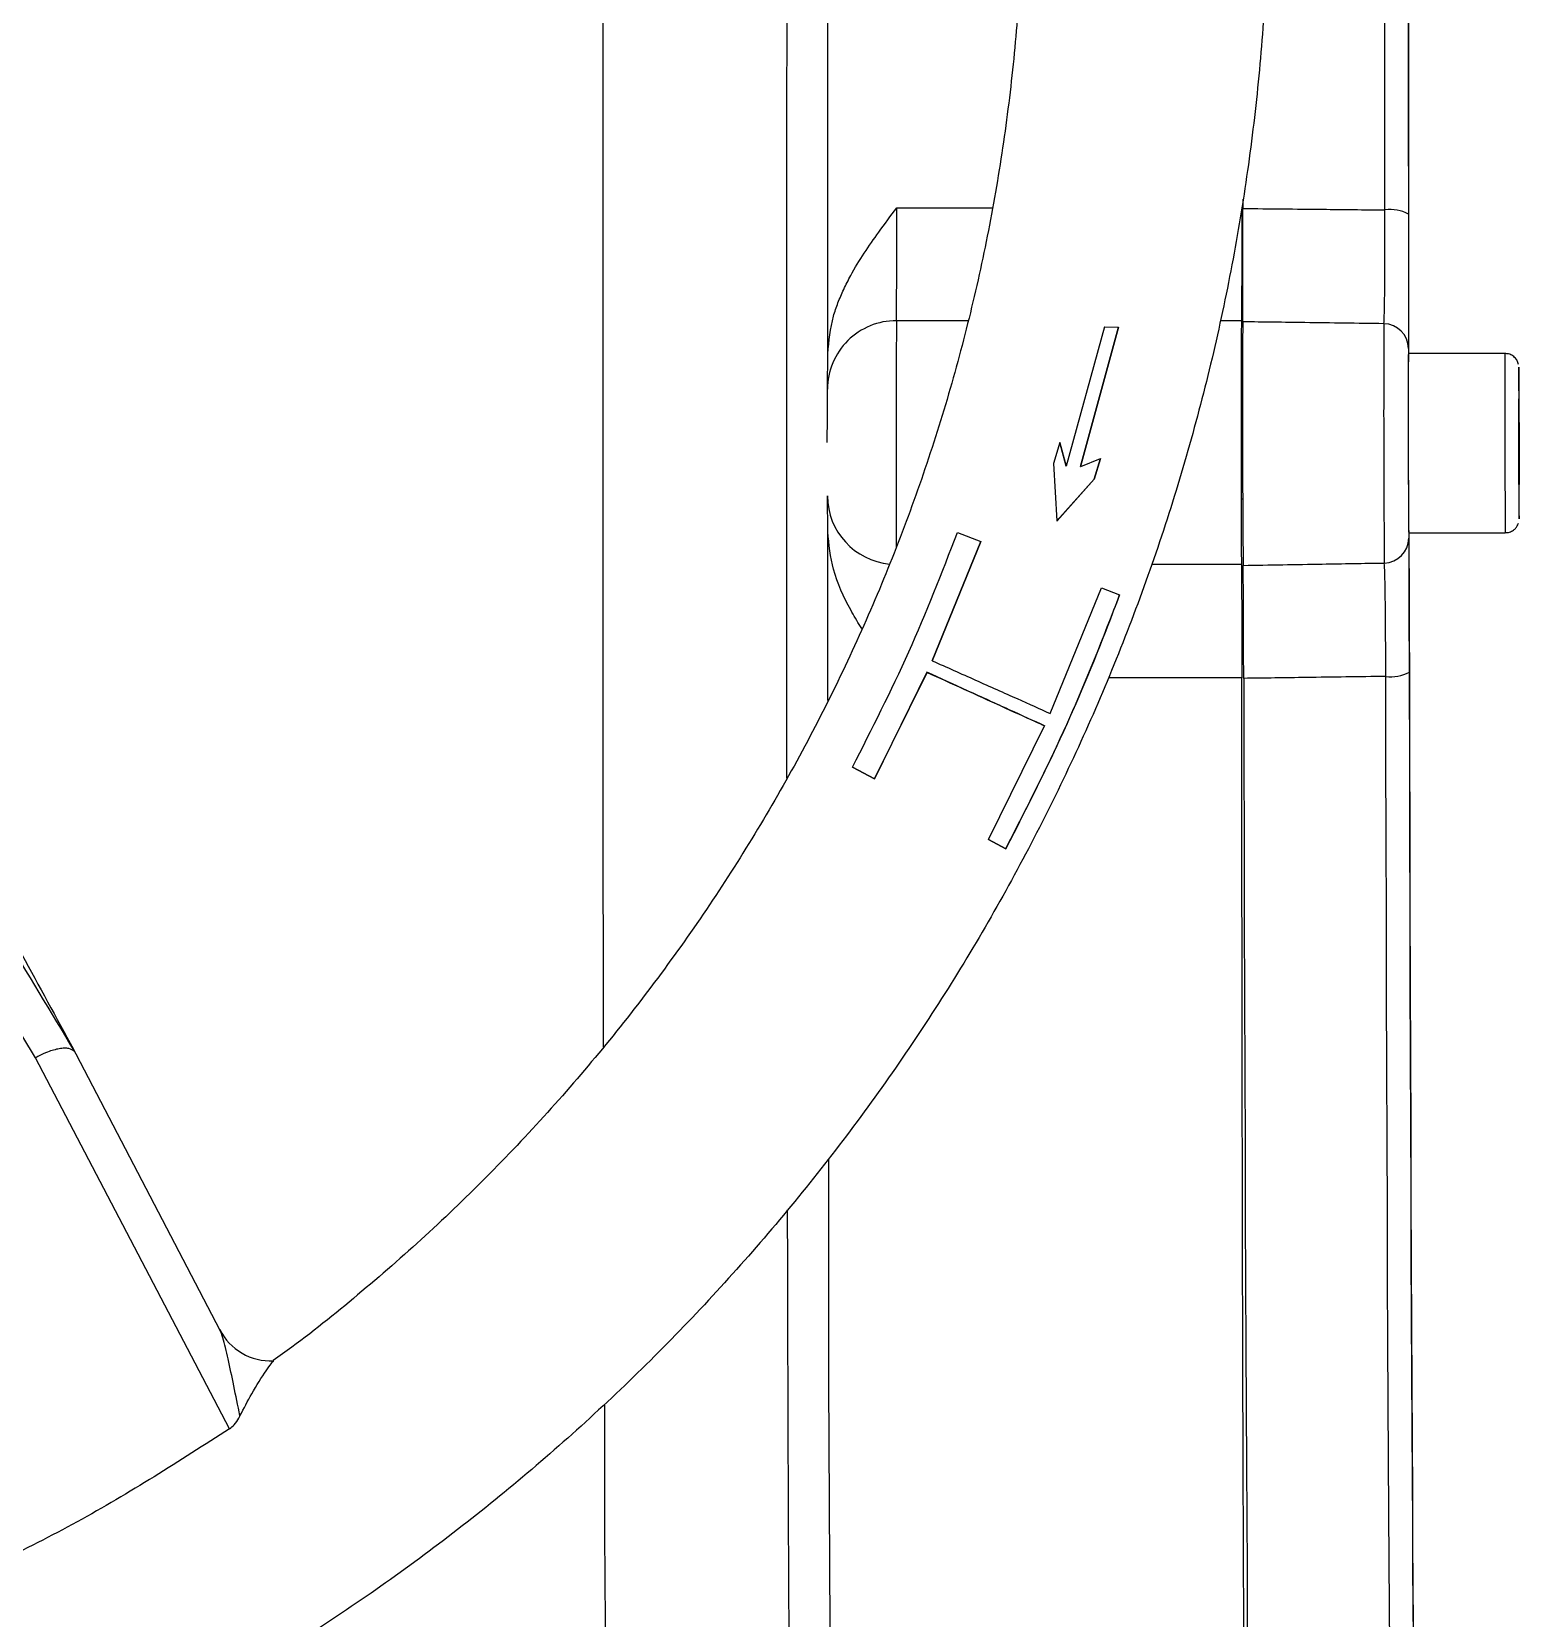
# Model space of a CAD drawing. Header units: millimetres. Extents: x 2312 to 3992, y 755 to 1943.
# Drawn here: x 2964.6 to 3072.4, y 987.7 to 1102.7 of the extents above; entities that cross this region are included whole.
import ezdxf

# ---------------------------------------------------------------- set-up
doc = ezdxf.new("R2010")
doc.units = ezdxf.units.MM

msp = doc.modelspace()

# ---------------------------------------------------------------- linework, layer by layer
at = {"color": 7, "linetype": 'Continuous', "lineweight": 25}
for p, q in [((3052.334, 1090.556), (3052.335, 1089.887)), ((3027.255, 1089.939), (3034.172, 1089.939)), ((3032.437, 1081.754), (3027.228, 1081.754)), ((3042.304, 1081.318), (3039.533, 1071.219)), ((3043.308, 1081.295), (3040.556, 1071.195)), ((3040.56, 1071.193), (3043.312, 1081.293)), ((3042.304, 1081.318), (3043.308, 1081.295)), ((3043.308, 1081.295), (3043.312, 1081.293)), ((3052.228, 1081.754), (3050.701, 1081.754)), ((3071.329, 1079.382), (3064.329, 1079.369)), ((3052.228, 1076.72), (3052.231, 1076.922)), ((3052.308, 1076.849), (3052.23, 1076.849)), ((3072.329, 1075.878), (3072.34, 1075.889)), ((3072.329, 1072.872), (3072.329, 1075.878)), ((3072.34, 1075.889), (3072.351, 1072.894)), ((3039.064, 1072.917), (3038.603, 1071.414)), ((3039.533, 1071.219), (3039.064, 1072.917)), ((3039.064, 1072.917), (3039.069, 1072.914)), ((3039.069, 1072.914), (3039.538, 1071.216)), ((3040.589, 1071.195), (3042.021, 1071.778)), ((3042.021, 1071.778), (3041.556, 1070.271)), ((3041.559, 1070.269), (3042.025, 1071.776)), ((3042.021, 1071.778), (3042.025, 1071.776)), ((3072.329, 1072.894), (3072.351, 1072.894)), ((3072.34, 1069.878), (3072.329, 1072.872)), ((3072.351, 1072.894), (3072.351, 1069.889)), ((3038.603, 1071.414), (3038.86, 1067.248)), ((3040.556, 1071.195), (3040.589, 1071.195)), ((3038.86, 1067.248), (3041.556, 1070.271)), ((3041.559, 1070.269), (3038.865, 1067.245)), ((3041.556, 1070.271), (3041.559, 1070.269)), ((3072.351, 1069.889), (3072.34, 1069.878)), ((3072.34, 1069.889), (3072.351, 1069.889)), ((3052.23, 1068.849), (3052.322, 1068.849)), ((3038.86, 1067.248), (3038.865, 1067.245)), ((3031.647, 1066.391), (3033.335, 1065.744)), ((3064.351, 1066.37), (3071.351, 1066.382)), ((3033.335, 1065.744), (3029.818, 1057.11)), ((3029.824, 1057.107), (3033.341, 1065.74)), ((3033.335, 1065.744), (3033.341, 1065.74)), ((3045.706, 1064.096), (3052.228, 1064.096)), ((3038.372, 1053.285), (3042.084, 1062.384)), ((3042.084, 1062.384), (3043.4, 1061.878)), ((3043.4, 1061.878), (3043.403, 1061.876)), ((3029.439, 1056.271), (3025.634, 1048.548)), ((3025.64, 1048.545), (3029.445, 1056.267)), ((3029.439, 1056.271), (3029.445, 1056.267)), ((3052.255, 1055.879), (3042.601, 1055.879)), ((3033.908, 1044.148), (3037.968, 1052.389)), ((3025.634, 1048.548), (3024.037, 1049.397)), ((3024.037, 1049.397), (3024.044, 1049.393)), ((3024.044, 1049.393), (3025.64, 1048.545)), ((2964.836, 1028.315), (2953.165, 1047.645)), ((3025.634, 1048.548), (3025.64, 1048.545)), ((3035.152, 1043.486), (3033.908, 1044.148)), ((3033.908, 1044.148), (3033.911, 1044.146)), ((3033.911, 1044.146), (3035.155, 1043.484)), ((3035.152, 1043.486), (3035.155, 1043.484)), ((2978.897, 1001.442), (2964.836, 1028.315)), ((2978.222, 1008.568), (2967.482, 1029.147))]:
    msp.add_line(p, q, dxfattribs=at)
at = {"color": 7, "linetype": 'Continuous', "lineweight": 25, "flags": 128}
for points in [[(3062.631, 1089.783), (3062.624, 1095.686), (3062.619, 1101.503), (3062.615, 1107.213), (3062.613, 1112.795), (3062.612, 1118.227), (3062.612, 1123.49), (3062.614, 1128.564), (3062.616, 1133.429), (3062.62, 1138.067), (3062.626, 1142.461), (3062.633, 1146.594), (3062.641, 1150.451), (3062.65, 1154.018), (3062.66, 1157.281), (3062.671, 1160.227), (3062.684, 1162.846), (3062.698, 1165.128), (3062.712, 1167.065), (3062.728, 1168.648), (3062.744, 1169.872)], [(3064.454, 1168.105), (3064.438, 1166.903), (3064.423, 1165.348), (3064.408, 1163.448), (3064.395, 1161.207), (3064.383, 1158.636), (3064.371, 1155.743), (3064.361, 1152.54), (3064.352, 1149.039), (3064.344, 1145.252), (3064.338, 1141.194), (3064.333, 1136.881), (3064.329, 1132.327), (3064.326, 1127.551), (3064.324, 1122.57), (3064.324, 1117.404), (3064.325, 1112.071), (3064.328, 1106.591), (3064.331, 1100.985), (3064.336, 1095.274), (3064.343, 1089.479)], [(3022.251, 1079.361), (3022.253, 1085.274), (3022.256, 1091.142), (3022.26, 1096.943), (3022.265, 1102.657), (3022.271, 1108.263)], [(3064.362, 1079.37), (3064.355, 1084.404), (3064.348, 1090.112), (3064.342, 1095.756), (3064.337, 1101.316), (3064.334, 1106.77)], [(3006.003, 1029.12), (3006, 1030.709), (3005.993, 1036.014), (3005.986, 1041.456), (3005.981, 1047.014), (3005.976, 1052.668), (3005.973, 1058.396), (3005.971, 1064.178), (3005.969, 1069.992), (3005.969, 1075.815), (3005.971, 1081.628), (3005.973, 1087.407), (3005.976, 1093.131), (3005.981, 1098.78), (3005.986, 1104.331)], [(3072.331, 1078.383), (3072.331, 1078.383), (3072.329, 1078.34)], [(3072.343, 1067.676), (3072.345, 1067.566), (3072.35, 1067.383), (3072.35, 1067.384)], [(3022.256, 1054.227), (3022.256, 1054.675), (3022.253, 1060.546), (3022.251, 1066.461)], [(3064.7, 986.205), (3064.68, 988.669), (3064.659, 991.448), (3064.638, 994.529), (3064.618, 997.902), (3064.598, 1001.555), (3064.578, 1005.474), (3064.558, 1009.644), (3064.539, 1014.049), (3064.52, 1018.674), (3064.501, 1023.501), (3064.484, 1028.512), (3064.467, 1033.689), (3064.451, 1039.012), (3064.435, 1044.461), (3064.421, 1050.017), (3064.407, 1055.658), (3064.395, 1061.363), (3064.385, 1066.37)], [(3052.393, 1055.831), (3052.407, 1049.902), (3052.422, 1044.06), (3052.438, 1038.327), (3052.455, 1032.724), (3052.473, 1027.271), (3052.491, 1021.99), (3052.51, 1016.9), (3052.53, 1012.02), (3052.55, 1007.369), (3052.571, 1002.963), (3052.592, 998.821), (3052.613, 994.956), (3052.635, 991.383), (3052.656, 988.117), (3052.678, 985.169), (3052.7, 982.55), (3052.721, 980.269), (3052.743, 978.337), (3052.764, 976.759), (3052.785, 975.542)], [(3063.078, 976.086), (3063.057, 977.296), (3063.036, 978.864), (3063.015, 980.786), (3062.994, 983.054), (3062.972, 985.659), (3062.951, 988.592), (3062.929, 991.841), (3062.908, 995.396), (3062.886, 999.241), (3062.866, 1003.363), (3062.845, 1007.747), (3062.825, 1012.375), (3062.805, 1017.231), (3062.786, 1022.296), (3062.768, 1027.551), (3062.751, 1032.977), (3062.734, 1038.553), (3062.718, 1044.258), (3062.703, 1050.071), (3062.689, 1055.971)], [(3064.4, 1056.285), (3064.413, 1050.493), (3064.428, 1044.787), (3064.444, 1039.185), (3064.46, 1033.711), (3064.477, 1028.385), (3064.495, 1023.225), (3064.514, 1018.253), (3064.533, 1013.486), (3064.553, 1008.942), (3064.573, 1004.639), (3064.594, 1000.592), (3064.614, 996.817), (3064.636, 993.328), (3064.657, 990.137), (3064.678, 987.258), (3064.699, 984.7), (3064.72, 982.474), (3064.741, 980.587), (3064.762, 979.048), (3064.782, 977.86)]]:
    msp.add_lwpolyline(points, dxfattribs=at)
at = {"color": 7, "linetype": 'Continuous', "lineweight": 25}
for centre, radius, start, end in [((2200.35, 1088.582), 826.907, 359.526892, 0.093986), ((3063.031, 1087.066), 2.746, 61.48465, 98.39056), ((3027.209, 1076.776), 4.979, 89.77597, 179.80447), ((4590.847, 1072.483), 1563.646, 179.660289, 180.260607), ((4330.705, 1075.05), 1278.4, 179.703166, 180.494281), ((4267.592, 1074.942), 1205.056, 179.686326, 180.511121), ((3062.53, 1079.743), 1.796, 0.24535, 89.2279), ((3485.692, 1075.513), 421.381, 179.47558, 180.36219), ((4044.029, 1074.557), 979.717, 179.696262, 180.501185), ((3492.719, 1075.525), 421.408, 179.47562, 180.36216), ((3604.394, 1075.047), 532.076, 179.64533, 180.23482), ((2353.75, 1071.639), 718.612, 359.660754, 0.537672), ((3636.99, 1072.4), 572.67, 179.95509, 180.60338), ((3644.205, 1072.413), 572.885, 179.95517, 180.60321), ((3812.924, 1073.218), 740.602, 180.02721, 180.428734), ((3027.204, 1069.071), 4.974, 180.19282, 264.65219), ((3062.553, 1065.988), 1.797, 270.97601, 359.95892), ((3063.08, 1058.656), 2.714, 261.71645, 299.09507), ((6569.684, 1015.941), 3547.391, 179.918401, 180.678258), ((2981.893, 1010.511), 4.155, 206.93327, 272.66986), ((4232.542, 999.948), 1226.482, 179.84967, 181.060798)]:
    msp.add_arc(centre, radius, start, end, dxfattribs=at)
for points, knots in [([(3054.141, 1110.538), (3054.16, 1111.788), (3054.214, 1115.346), (3054.058, 1121.211), (3053.573, 1128.116), (3052.77, 1134.992), (3051.655, 1141.824), (3050.229, 1148.598), (3048.496, 1155.3), (3046.458, 1161.916), (3044.121, 1168.432), (3041.489, 1174.835), (3038.567, 1181.11), (3035.362, 1187.246), (3031.88, 1193.23), (3028.129, 1199.048), (3024.117, 1204.689), (3019.851, 1210.141), (3015.341, 1215.392), (3010.595, 1220.433), (3005.625, 1225.251), (3000.44, 1229.838), (2995.051, 1234.183), (2989.47, 1238.278), (2983.707, 1242.114), (2977.775, 1245.683), (2971.687, 1248.977), (2965.455, 1251.99), (2959.091, 1254.716), (2952.61, 1257.149), (2946.025, 1259.283), (2939.349, 1261.114), (2932.596, 1262.639), (2925.781, 1263.854), (2918.918, 1264.757), (2912.021, 1265.346), (2905.103, 1265.619), (2898.181, 1265.577), (2891.268, 1265.218), (2884.378, 1264.545), (2877.526, 1263.558), (2870.726, 1262.259), (2863.993, 1260.651), (2857.34, 1258.738), (2850.782, 1256.523), (2844.331, 1254.011), (2838.002, 1251.207), (2831.807, 1248.117), (2825.759, 1244.748), (2819.872, 1241.106), (2814.157, 1237.2), (2808.626, 1233.037), (2803.291, 1228.626), (2798.163, 1223.976), (2793.252, 1219.096), (2788.569, 1213.998), (2784.124, 1208.691), (2779.925, 1203.187), (2775.982, 1197.497), (2772.303, 1191.634), (2768.895, 1185.608), (2765.765, 1179.433), (2762.921, 1173.122), (2760.368, 1166.687), (2758.111, 1160.143), (2756.154, 1153.503), (2754.503, 1146.78), (2753.161, 1139.989), (2752.13, 1133.143), (2751.412, 1126.258), (2751.009, 1119.347), (2750.922, 1112.425), (2751.151, 1105.506), (2751.695, 1098.605), (2752.554, 1091.736), (2753.726, 1084.913), (2755.207, 1078.151), (2756.995, 1071.464), (2759.087, 1064.865), (2761.478, 1058.368), (2764.163, 1051.987), (2767.136, 1045.736), (2770.391, 1039.626), (2773.922, 1033.672), (2777.721, 1027.885), (2781.78, 1022.277), (2786.09, 1016.86), (2790.643, 1011.646), (2795.43, 1006.645), (2800.44, 1001.867), (2805.662, 997.323), (2811.086, 993.022), (2816.702, 988.973), (2822.495, 985.185), (2828.456, 981.665), (2834.571, 978.421), (2840.828, 975.459), (2847.214, 972.785), (2853.715, 970.406), (2860.317, 968.326), (2867.008, 966.55), (2873.773, 965.08), (2880.598, 963.921), (2887.468, 963.075), (2894.37, 962.543), (2901.29, 962.326), (2908.211, 962.426), (2915.122, 962.841), (2922.005, 963.571), (2928.849, 964.614), (2935.638, 965.969), (2942.358, 967.632), (2948.994, 969.6), (2955.535, 971.869), (2961.965, 974.434), (2968.271, 977.289), (2974.44, 980.43), (2980.459, 983.849), (2986.317, 987.538), (2991.999, 991.492), (2997.496, 995.7), (3002.795, 1000.155), (3007.884, 1004.847), (3012.755, 1009.767), (3017.396, 1014.903), (3021.797, 1020.246), (3025.951, 1025.785), (3029.847, 1031.507), (3033.478, 1037.4), (3036.836, 1043.454), (3039.915, 1049.654), (3042.707, 1055.989), (3045.208, 1062.444), (3047.411, 1069.007), (3049.312, 1075.663), (3050.908, 1082.399), (3052.195, 1089.201), (3053.17, 1096.055), (3053.818, 1102.825), (3054.069, 1107.659), (3054.132, 1110.191), (3054.141, 1110.538)], [0, 0, 0, 0, 0.00394, 0.0112049, 0.0184702, 0.0257355, 0.0330008, 0.0402662, 0.0475315, 0.0547968, 0.0620622, 0.0693275, 0.0765928, 0.0838581, 0.0911235, 0.0983888, 0.1056541, 0.1129194, 0.1201848, 0.1274501, 0.1347154, 0.1419807, 0.1492461, 0.1565114, 0.1637767, 0.171042, 0.1783074, 0.1855727, 0.192838, 0.2001033, 0.2073687, 0.214634, 0.2218993, 0.2291646, 0.2364299, 0.2436953, 0.2509606, 0.2582259, 0.2654913, 0.2727566, 0.2800219, 0.2872872, 0.2945526, 0.3018179, 0.3090832, 0.3163485, 0.3236139, 0.3308792, 0.3381445, 0.3454098, 0.3526752, 0.3599405, 0.3672058, 0.3744712, 0.3817365, 0.3890018, 0.3962671, 0.4035325, 0.4107978, 0.4180631, 0.4253284, 0.4325938, 0.4398591, 0.4471244, 0.4543898, 0.4616551, 0.4689204, 0.4761857, 0.4834511, 0.4907164, 0.4979817, 0.5052471, 0.5125124, 0.5197777, 0.527043, 0.5343084, 0.5415737, 0.548839, 0.5561043, 0.5633697, 0.570635, 0.5779003, 0.5851657, 0.592431, 0.5996963, 0.6069616, 0.614227, 0.6214923, 0.6287576, 0.6360229, 0.6432883, 0.6505536, 0.6578189, 0.6650842, 0.6723496, 0.6796149, 0.6868802, 0.6941455, 0.7014109, 0.7086762, 0.7159415, 0.7232068, 0.7304721, 0.7377375, 0.7450028, 0.7522681, 0.7595334, 0.7667988, 0.7740641, 0.7813294, 0.7885948, 0.7958601, 0.8031254, 0.8103907, 0.8176561, 0.8249214, 0.8321867, 0.839452, 0.8467174, 0.8539827, 0.861248, 0.8685133, 0.8757787, 0.883044, 0.8903093, 0.8975747, 0.90484, 0.9121053, 0.9193706, 0.926636, 0.9339013, 0.9411666, 0.948432, 0.9556973, 0.9629626, 0.9702279, 0.9774933, 0.9847586, 0.9920239, 0.9989071, 1, 1, 1, 1]), ([(3019.551, 1168.598), (3019.55, 1168.602), (3019.538, 1168.626), (3019.516, 1167.723), (3019.487, 1165.883), (3019.458, 1163.074), (3019.431, 1159.428), (3019.405, 1154.886), (3019.379, 1149.422), (3019.355, 1143.066), (3019.334, 1135.874), (3019.314, 1127.963), (3019.297, 1119.449), (3019.284, 1110.463), (3019.273, 1101.181), (3019.265, 1091.753), (3019.261, 1082.321), (3019.26, 1076.025), (3019.26, 1072.906)], [0, 0, 0, 0, 0.010499, 0.0763227, 0.1410552, 0.2046164, 0.2681744, 0.332907, 0.3987338, 0.4661596, 0.5340485, 0.6023082, 0.6705646, 0.7384535, 0.8058826, 0.8717063, 0.9364396, 1, 1, 1, 1]), ([(3036.346, 1110.942), (3036.312, 1109.838), (3036.214, 1106.569), (3035.813, 1101.143), (3035.036, 1094.686), (3033.941, 1088.275), (3032.538, 1081.924), (3030.827, 1075.649), (3028.814, 1069.465), (3026.503, 1063.386), (3023.899, 1057.426), (3021.009, 1051.599), (3017.839, 1045.92), (3014.397, 1040.402), (3010.691, 1035.057), (3006.73, 1029.899), (3002.523, 1024.939), (2998.079, 1020.19), (2993.414, 1015.658), (2988.519, 1011.377), (2984.729, 1008.285), (2982.516, 1006.705), (2982.066, 1006.383)], [0, 0, 0, 0, 0.0271509, 0.0804393, 0.1337317, 0.187024, 0.2403163, 0.2936087, 0.346901, 0.4001933, 0.4534856, 0.506778, 0.5600703, 0.6133626, 0.6666549, 0.7199473, 0.7732396, 0.8265319, 0.8798242, 0.9331166, 0.9864089, 1, 1, 1, 1]), ([(3022.251, 1079.361), (3022.336, 1080.282), (3022.453, 1081.541), (3022.988, 1083.064), (3023.404, 1084.047), (3024.024, 1085.264), (3024.869, 1086.65), (3026.005, 1088.275), (3026.814, 1089.352), (3027.255, 1089.939)], [0, 0, 0, 0, 0.2309075, 0.3156551, 0.4051151, 0.4997308, 0.6595094, 0.8142552, 1, 1, 1, 1]), ([(3052.322, 1081.673), (3052.325, 1081.901), (3052.33, 1082.356), (3052.335, 1084.238), (3052.337, 1086.785), (3052.336, 1088.852), (3052.335, 1089.887)], [0, 0, 0, 0, 0.2500652, 0.4994456, 0.7493864, 1, 1, 1, 1]), ([(3052.335, 1089.887), (3054.257, 1089.868), (3057.689, 1089.835), (3061.121, 1089.799), (3062.631, 1089.783)], [0, 0, 0, 0, 0.56, 1, 1, 1, 1]), ([(3062.554, 1081.539), (3062.566, 1081.745), (3062.591, 1082.157), (3062.617, 1084.034), (3062.633, 1086.618), (3062.631, 1088.728), (3062.631, 1089.783)], [0, 0, 0, 0, 0.2498556, 0.4996698, 0.7497111, 1, 1, 1, 1]), ([(3064.343, 1089.479), (3064.343, 1088.545), (3064.345, 1086.681), (3064.345, 1084.196), (3064.342, 1082.032), (3064.336, 1080.353), (3064.329, 1079.951), (3064.326, 1079.75)], [0, 0, 0, 0, 0.1872812, 0.3736777, 0.5607984, 0.7799545, 1, 1, 1, 1]), ([(3062.554, 1081.539), (3060.644, 1081.565), (3057.233, 1081.61), (3053.822, 1081.654), (3052.322, 1081.673)], [0, 0, 0, 0, 0.56, 1, 1, 1, 1]), ([(3072.31, 1078.577), (3072.298, 1078.628), (3072.265, 1078.766), (3072.138, 1078.998), (3071.908, 1079.219), (3071.621, 1079.364), (3071.418, 1079.367), (3071.331, 1079.368)], [0, 0, 0, 0, 0.1179433, 0.3237247, 0.5604872, 0.8110036, 1, 1, 1, 1]), ([(3022.219, 1072.93), (3022.219, 1073.384), (3022.22, 1074.324), (3022.222, 1075.561), (3022.226, 1076.479), (3022.229, 1076.691), (3022.23, 1076.793)], [0, 0, 0, 0, 0.2416654, 0.5, 0.7583346, 1, 1, 1, 1]), ([(3019.26, 1072.906), (3019.26, 1069.789), (3019.261, 1063.496), (3019.264, 1055.345), (3019.269, 1050.434), (3019.27, 1048.593)], [0, 0, 0, 0, 0.3803148, 0.7676479, 1, 1, 1, 1]), ([(3024.722, 1059.441), (3024.689, 1059.49), (3024.398, 1059.926), (3023.611, 1061.305), (3022.539, 1063.55), (3022.342, 1065.54), (3022.251, 1066.461)], [0, 0, 0, 0, 0.0235445, 0.2094054, 0.6343537, 1, 1, 1, 1]), ([(3024.037, 1049.397), (3025.446, 1052.159), (3028.27, 1057.695), (3030.519, 1063.488), (3031.647, 1066.391)], [0, 0, 0, 0, 0.498853, 1, 1, 1, 1]), ([(3071.355, 1066.397), (3071.433, 1066.396), (3071.618, 1066.395), (3071.871, 1066.514), (3072.081, 1066.684), (3072.212, 1066.865), (3072.278, 1066.994), (3072.295, 1067.059), (3072.297, 1067.066)], [0, 0, 0, 0, 0.1854369, 0.4438435, 0.6548616, 0.8333476, 0.9816648, 1, 1, 1, 1]), ([(3064.35, 1065.987), (3064.353, 1065.83), (3064.36, 1065.517), (3064.37, 1064.199), (3064.381, 1062.235), (3064.391, 1059.567), (3064.397, 1057.38), (3064.4, 1056.285)], [0, 0, 0, 0, 0.1872716, 0.3736538, 0.5608014, 0.7799695, 1, 1, 1, 1]), ([(3052.352, 1064.022), (3054.262, 1064.053), (3057.673, 1064.109), (3061.083, 1064.167), (3062.584, 1064.192)], [0, 0, 0, 0, 0.56, 1, 1, 1, 1]), ([(3052.393, 1055.831), (3052.391, 1056.862), (3052.385, 1058.924), (3052.375, 1061.465), (3052.363, 1063.343), (3052.356, 1063.795), (3052.352, 1064.022)], [0, 0, 0, 0, 0.2500466, 0.4994486, 0.7493959, 1, 1, 1, 1]), ([(3062.689, 1055.971), (3062.686, 1057.023), (3062.68, 1059.128), (3062.656, 1061.706), (3062.623, 1063.581), (3062.597, 1063.988), (3062.584, 1064.192)], [0, 0, 0, 0, 0.2497435, 0.4995348, 0.7496229, 1, 1, 1, 1]), ([(3043.4, 1061.878), (3042.183, 1058.75), (3039.743, 1052.481), (3036.685, 1046.489), (3035.152, 1043.486)], [0, 0, 0, 0, 0.4988716, 1, 1, 1, 1]), ([(3035.155, 1043.484), (3036.503, 1046.129), (3039.204, 1051.428), (3041.808, 1057.634), (3043.129, 1061.149), (3043.403, 1061.876)], [0, 0, 0, 0, 0.4414628, 0.8844871, 1, 1, 1, 1]), ([(3029.818, 1057.11), (3030.866, 1056.642), (3032.963, 1055.705), (3036.022, 1054.337), (3037.605, 1053.629), (3038.372, 1053.285)], [0, 0, 0, 0, 0.33986485, 0.6797489, 1, 1, 1, 1]), ([(3037.968, 1052.389), (3037.152, 1052.761), (3035.517, 1053.505), (3032.449, 1054.902), (3030.422, 1055.824), (3029.439, 1056.271)], [0, 0, 0, 0, 0.3398767, 0.6797801, 1, 1, 1, 1]), ([(3029.445, 1056.267), (3030.324, 1055.868), (3032.082, 1055.068), (3034.847, 1053.81), (3036.804, 1052.919), (3037.732, 1052.497), (3037.971, 1052.388)], [0, 0, 0, 0, 0.2986237, 0.597268, 0.8959122, 1, 1, 1, 1]), ([(3062.689, 1055.971), (3060.767, 1055.944), (3057.335, 1055.895), (3053.903, 1055.85), (3052.393, 1055.831)], [0, 0, 0, 0, 0.56, 1, 1, 1, 1]), ([(2955.969, 1048.194), (2958.15, 1044.572), (2962.045, 1038.104), (2965.94, 1031.639), (2967.654, 1028.794)], [0, 0, 0, 0, 0.56, 1, 1, 1, 1]), ([(2959.079, 1044.565), (2960.667, 1041.648), (2963.504, 1036.44), (2966.335, 1031.244), (2967.58, 1028.957)], [0, 0, 0, 0, 0.5600021, 1, 1, 1, 1]), ([(2967.654, 1028.794), (2967.541, 1028.876), (2967.367, 1029.003), (2966.945, 1029.03), (2966.449, 1028.982), (2965.805, 1028.798), (2965.241, 1028.54), (2964.951, 1028.382), (2964.865, 1028.332), (2964.836, 1028.315)], [0, 0, 0, 0, 0.2389974, 0.3678339, 0.4996781, 0.7489725, 0.9246802, 0.9739406, 1, 1, 1, 1]), ([(2967.654, 1028.794), (2967.657, 1028.791), (2967.663, 1028.784), (2967.667, 1028.785), (2967.651, 1028.826), (2967.61, 1028.901), (2967.58, 1028.957)], [0, 0, 0, 0, 0.0824935, 0.1705882, 0.3803725, 1, 1, 1, 1]), ([(3019.316, 1017.316), (3019.321, 1014.819), (3019.334, 1009.646), (3019.355, 1002.641), (3019.379, 996.245), (3019.404, 990.754), (3019.43, 986.18), (3019.458, 982.501), (3019.486, 979.659), (3019.516, 977.781), (3019.537, 976.85), (3019.549, 976.863), (3019.551, 976.865)], [0, 0, 0, 0, 0.1058426, 0.219238, 0.3318651, 0.4418108, 0.549934, 0.6561006, 0.7622619, 0.870385, 0.980336, 1, 1, 1, 1]), ([(2979.649, 1002.388), (2979.501, 1003.123), (2979.213, 1004.559), (2978.81, 1006.459), (2978.489, 1007.909), (2978.267, 1008.44), (2978.188, 1008.629)], [0, 0, 0, 0, 0.3042799, 0.5948496, 0.85573, 1, 1, 1, 1]), ([(2979.652, 1002.374), (2979.935, 1002.916), (2980.578, 1004.146), (2981.391, 1005.435), (2981.906, 1006.146), (2982.079, 1006.353), (2982.085, 1006.359), (2982.086, 1006.361)], [0, 0, 0, 0, 0.2971261, 0.6737314, 0.837998, 0.9575865, 1, 1, 1, 1]), ([(2978.897, 1001.442), (2979.013, 1001.536), (2979.294, 1001.764), (2979.518, 1002.116), (2979.633, 1002.34), (2979.666, 1002.404)], [0, 0, 0, 0, 0.3344158, 0.8100308, 1, 1, 1, 1]), ([(2978.897, 1001.442), (2975.265, 999.103), (2968.007, 994.428), (2960.158, 990.833), (2956.237, 989.036)], [0, 0, 0, 0, 0.500416, 1, 1, 1, 1])]:
    msp.add_open_spline(points, degree=3, knots=knots, dxfattribs=at)
for points in [[(3052.255, 1089.939), (3052.254, 1088.911), (3052.252, 1086.856), (3052.246, 1084.321), (3052.238, 1082.44), (3052.231, 1081.983), (3052.228, 1081.754)], [(3052.228, 1081.754), (3052.225, 1081.51), (3052.218, 1081.02), (3052.21, 1078.936), (3052.204, 1076.157), (3052.204, 1074.012), (3052.203, 1072.94)], [(3022.23, 1076.793), (3022.234, 1077.017), (3022.241, 1077.466), (3022.248, 1078.73), (3022.251, 1079.361)], [(3052.203, 1072.94), (3052.204, 1071.867), (3052.204, 1069.721), (3052.21, 1066.936), (3052.218, 1064.842), (3052.225, 1064.344), (3052.228, 1064.096)], [(3022.251, 1066.461), (3022.248, 1067.097), (3022.241, 1068.368), (3022.234, 1068.826), (3022.23, 1069.055)], [(3052.228, 1064.096), (3052.231, 1063.863), (3052.238, 1063.399), (3052.246, 1061.508), (3052.252, 1058.965), (3052.254, 1056.908), (3052.255, 1055.879)], [(3052.508, 975.234), (3052.498, 975.917), (3052.477, 977.284), (3052.447, 980.601), (3052.418, 984.804), (3052.39, 989.942), (3052.365, 995.937), (3052.341, 1002.732), (3052.32, 1010.256), (3052.301, 1018.431), (3052.285, 1027.171), (3052.272, 1036.388), (3052.261, 1045.971), (3052.257, 1052.576), (3052.255, 1055.879)]]:
    msp.add_open_spline(points, degree=3, dxfattribs=at)

doc.saveas('drawing.dxf')
